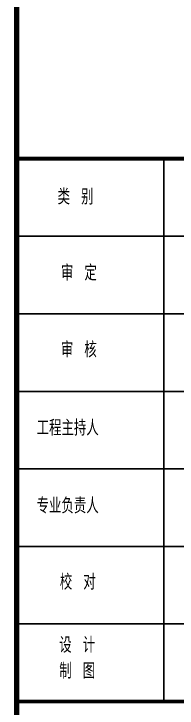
# Model space of a CAD drawing. Extents: x -21908402 to 2681150, y 88493 to 5079726.
# Drawn here: x 1742500 to 1744732, y 233153 to 242649 of the extents above; entities that cross this region are included whole.
import ezdxf

# ---------------------------------------------------------------- set-up
doc = ezdxf.new("R2010")
doc.units = 0
doc.header["$LTSCALE"] = 1000
for name, color, linetype in [('PP-PM-TK', 7, 'Continuous'), ('PUB_TEXT', 7, 'Continuous'), ('PUB_TITLE', 4, 'Continuous')]:
    doc.layers.add(name, color=color, linetype=linetype)
doc.styles.add('TQ', font='txt.shx', dxfattribs={"width": 0.8, "bigfont": 'hztxt.shx'})

# ---------------------------------------------------------------- blocks, each defined once
blk = doc.blocks.new('tk')
at = {"layer": 'PP-PM-TK', "color": 4}
for points, const_width in [([(1742537.1, 401992.7), (1742537.1, 341992.7)], 74.2), ([(1742537.1, 359243.1), (1748370.6, 359243.1)], 21.2)]:
    blk.add_lwpolyline(points, dxfattribs=dict(at, const_width=const_width))
at = {"layer": 'PUB_TITLE', "color": 4}
for p, q in [((1744552.2, 359243.1), (1744552.2, 366667.7)), ((1742537.1, 365607), (1748370.6, 365607)), ((1742537.1, 364546.4), (1748370.6, 364546.4)), ((1742537.1, 363485.7), (1748370.6, 363485.7)), ((1742537.1, 362425.1), (1748370.6, 362425.1)), ((1742537.1, 361364.4), (1748370.6, 361364.4)), ((1742537.1, 360303.8), (1748370.6, 360303.8)), ((1742537.1, 359243.1), (1748370.6, 359243.1))]:
    blk.add_line(p, q, dxfattribs=at)
at = {"layer": 'PUB_TITLE', "color": 4, "lineweight": 40, "const_width": 53}
for points in [[(1742537.1, 366667.7), (1748370.6, 366667.7)], [(1742537.1, 359243.1), (1748370.6, 359243.1)]]:
    blk.add_lwpolyline(points, dxfattribs=at)
at = {"layer": 'PUB_TEXT', "color": 2, "char_height": 212.13, "width": 1781.712, "attachment_point": 1, "style": 'TQ'}
for s, insert in [('类 别', (1743097.8, 366253)), ('审 定', (1743144.1, 365213.2)), ('审 核', (1743142.1, 364161.9)), ('工程主持人', (1742811.9, 363092.8)), ('专业负责人', (1742810.8, 362028)), ('校 对', (1743127.9, 360984.1)), ('设 计 \\P制 图', (1743120.8, 360121.9))]:
    blk.add_mtext(s, dxfattribs=dict(at, insert=insert))

msp = doc.modelspace()

# ---------------------------------------------------------------- block references
msp.add_blockref('tk', (0, -126000))

doc.saveas('drawing.dxf')
